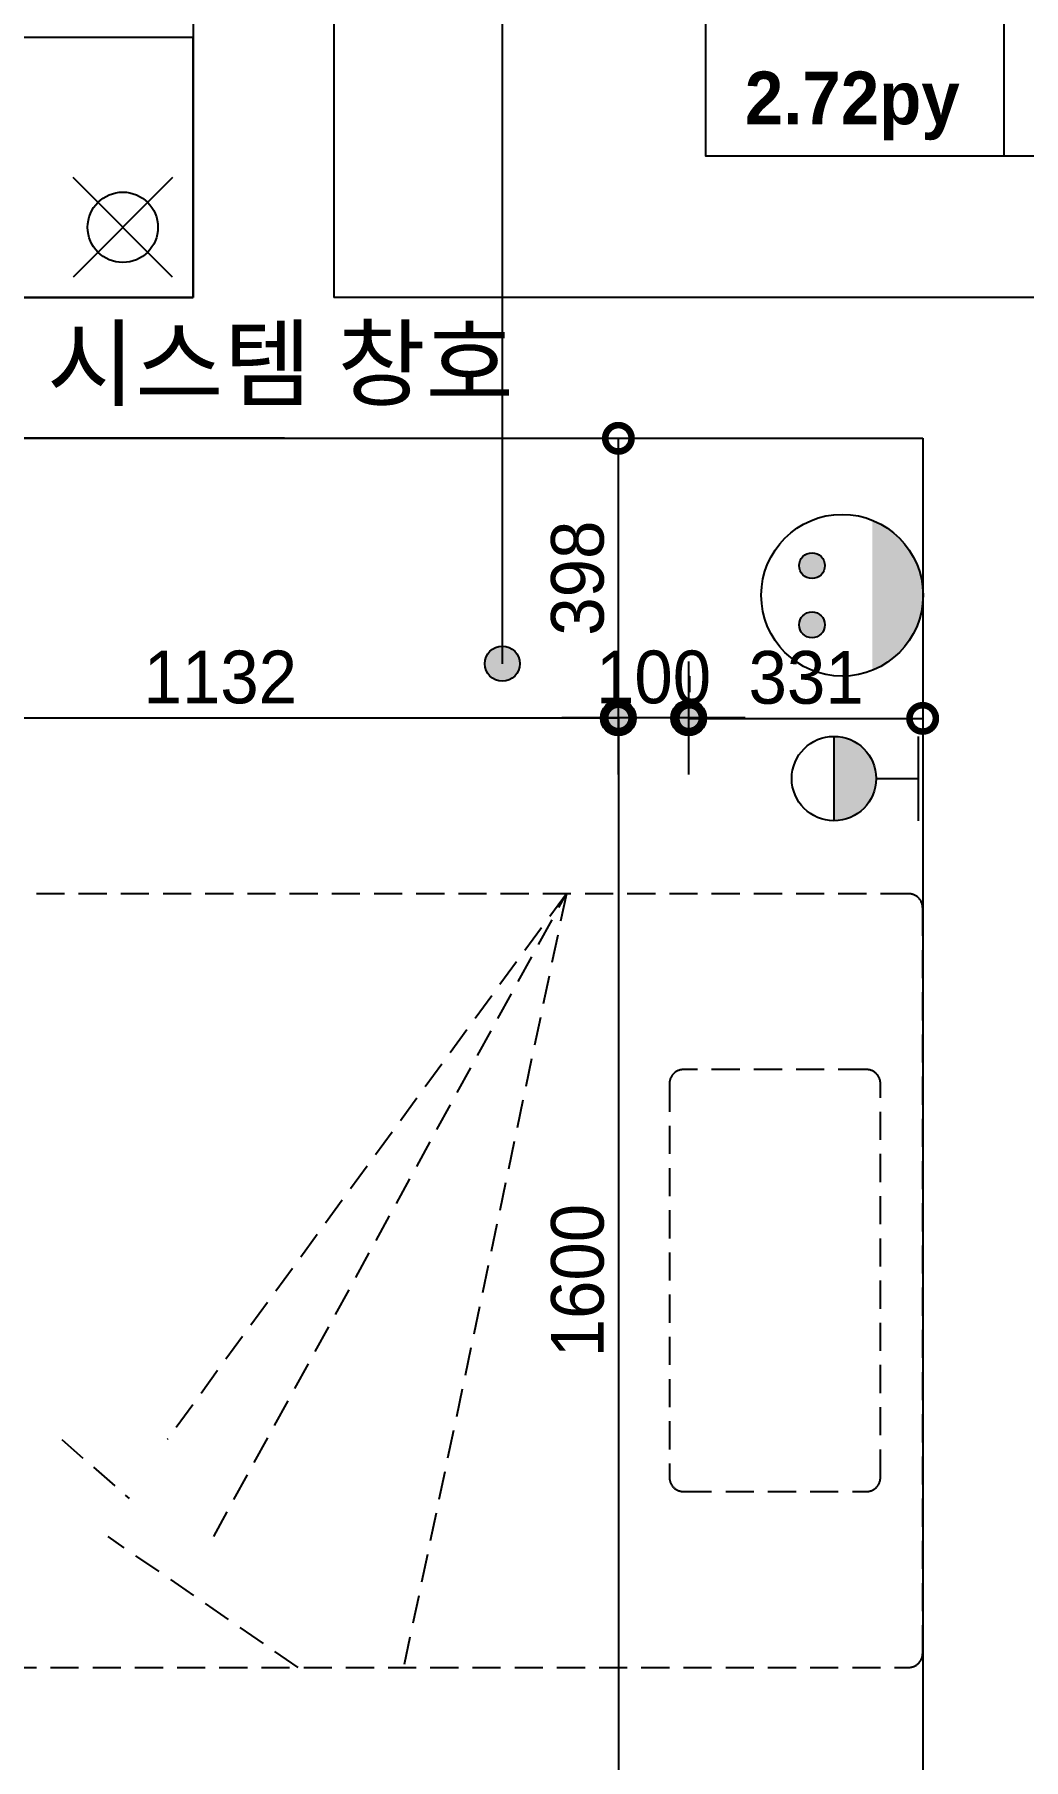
# Model space of a CAD drawing. Header units: inches. Extents: x -53835 to 52744, y -79586 to -50910.
# Drawn here: x 26336 to 27742, y -56295 to -53843 of the extents above; entities that cross this region are included whole.
import ezdxf
from ezdxf.enums import TextEntityAlignment as Align

# ---------------------------------------------------------------- set-up
doc = ezdxf.new("R2010")
doc.units = ezdxf.units.IN
doc.header["$LTSCALE"] = 50
doc.header["$MEASUREMENT"] = 0
doc.linetypes.add('DH-HID2', pattern=[1.2, 0.8, -0.4])
for name, color, linetype in [('0-ELC TEXT', 7, 'Continuous'), ('03-TEXT', 3, 'Continuous'), ('06-FUR', 6, 'Continuous'), ('07-DIM WAL', 5, 'Continuous'), ('CEIL-DOOR', 6, 'Continuous'), ('CEIL-LIGHT', 7, 'Continuous'), ('FU-FURM', 251, 'DH-HID2'), ('RC-LIGHT', 7, 'Continuous'), ('도면층2', 2, 'Continuous'), ('설비', 140, 'Continuous')]:
    doc.layers.add(name, color=color, linetype=linetype)
doc.styles.add('넥슨고딕', font='NEXONLv1GothicBold.ttf')
doc.styles.add('스타일1', font='HY울릉도M.TTF')
doc.styles.add('코레일둥고', font='Korail_Round_Gothic_Medium.ttf')
doc.dimstyles.new('30', dxfattribs={"dimscale": 30, "dimtxt": 2.5, "dimasz": 2.5, "dimexe": 1.25, "dimexo": 2, "dimtad": 1, "dimdec": 0, "dimtxsty": '스타일1', "dimblk": 'DOTSMALL', "dimcen": 2.5, "dimclrd": 1, "dimclre": 1, "dimclrt": 2, "dimadec": 0, "dimazin": 0, "dimtfac": 1, "dimtix": 1, "dimtmove": 0, "dimatfit": 3, "dimldrblk": 'DOTSMALL', "dimfxl": 1.25, "dimarcsym": 0})

# ---------------------------------------------------------------- blocks, each defined once
blk = doc.blocks.new('vudauseh')
for p, q in [((-39231.5, -55274.5), (-39373, -55416)), ((-39231.5, -55416), (-39373, -55274.5))]:
    blk.add_line(p, q)
blk.add_circle((-39302.2, -55345.2), 50)
at = {"layer": '도면층2'}
for p, q in [((-39202.2, -54915.2), (-39202.2, -55445.2)), ((-39002.2, -54915.2), (-39002.2, -55445.2)), ((-39202.2, -55445.2), (-39505, -55445.2)), ((-37965, -55445.2), (-39002.2, -55445.2)), ((-39072.2, -55645.2), (-39505, -55645.2)), ((-39505, -55645.2), (-38165, -55645.2)), ((-38165, -55645.2), (-38165, -58645.2))]:
    blk.add_line(p, q, dxfattribs=at)
at = {"layer": '0-ELC TEXT', "style": '코레일둥고'}
blk.add_text('시스템 창호', height=100, dxfattribs=at).set_placement((-39410.1, -55588.6))
blk = doc.blocks.new('cjswjdehds')
at = {"layer": '06-FUR', "color": 8}
blk.add_lwpolyline([(26561.3, -54217), (26561.3, -53847), (23763.3, -53847), (23763.3, -54217), (26561.3, -54217)], dxfattribs=at)
at = {"layer": 'FU-FURM', "color": 8}
for p, q in [((27092.1, -55064.5), (26524.6, -55840.5)), ((26590.6, -55978.5), (27092.1, -55064.5)), ((27092.1, -55064.5), (26860.6, -56164.5)), ((26374.6, -55840.5), (26470.6, -55924.5)), ((26710.6, -56164.5), (26440.6, -55978.5))]:
    blk.add_line(p, q, dxfattribs=at)
for points in [[(25498.6, -55084.5), (25498.6, -56144.5, 0.414214), (25518.6, -56164.5), (27578.6, -56164.5, 0.414214), (27598.6, -56144.5), (27598.6, -55084.5, 0.414214), (27578.6, -55064.5), (25518.6, -55064.5, 0.414214)], [(27238.6, -55334.5), (27238.6, -55894.5, 0.414214), (27258.6, -55914.5), (27518.6, -55914.5, 0.414214), (27538.6, -55894.5), (27538.6, -55334.5, 0.414214), (27518.6, -55314.5), (27258.6, -55314.5, 0.414214)]]:
    blk.add_lwpolyline(points, format="xyb", close=True, dxfattribs=at)
blk.add_blockref('vudauseh', (65763.6, 1228.2))
blk = doc.blocks.new('1')
at = {"linetype": 'Continuous'}
h = blk.add_hatch(color=4, dxfattribs=at)
h.dxf.hatch_style = 1
edge = h.paths.add_edge_path()
edge.add_arc((11539653.5, -14273503.8), 37.5, 0, 360)
at = {"color": 1, "linetype": 'Continuous'}
for p, q in [((11539653.5, -14273637.1), (11539653.5, -14273370.5)), ((11539520.2, -14273503.8), (11539786.8, -14273503.8))]:
    blk.add_line(p, q, dxfattribs=at)
at = {"color": 4, "linetype": 'Continuous'}
for radius in [41.5, 37.5]:
    blk.add_circle((11539653.5, -14273503.8), radius, dxfattribs=at)
blk = doc.blocks.new('_DOTSMALL')
at = {"color": 0, "linetype": 'ByBlock', "const_width": 0.5}
blk.add_lwpolyline([(-0.0625, 0, 1), (0.0625, 0, 1)], format="xyb", close=True, dxfattribs=at)
blk = doc.blocks.new('*D403')
at = {"layer": '07-DIM WAL', "color": 1, "lineweight": -2, "transparency": 16777216}
for p, q in [((27266, -54754.5), (27266, -54777)), ((27341, -54814.5), (27091, -54814.5)), ((27166, -54874.5), (27166, -54852))]:
    blk.add_line(p, q, dxfattribs=at)
at = {"layer": 'Defpoints', "color": 0, "transparency": 16777216}
for p in [(27166, -54814.5), (27166, -54814.5), (27266, -54814.5)]:
    blk.add_point(p, dxfattribs=at)
at = {"layer": '07-DIM WAL', "color": 1, "lineweight": -2, "transparency": 16777216, "xscale": 75, "yscale": 75, "zscale": 75}
blk.add_blockref('_DOTSMALL', (27166, -54814.5), dxfattribs=at)
at = {"layer": '07-DIM WAL', "color": 1, "lineweight": -2, "transparency": 16777216, "xscale": 75, "yscale": 75, "zscale": 75, "rotation": 180}
blk.add_blockref('_DOTSMALL', (27266, -54814.5), dxfattribs=at)
at = {"layer": '07-DIM WAL', "color": 2, "transparency": 16777216, "insert": (27216, -54756.8), "char_height": 75, "attachment_point": 5, "style": '스타일1'}
blk.add_mtext('100', dxfattribs=at)
blk = doc.blocks.new('*D405')
at = {"layer": '07-DIM WAL', "color": 1, "lineweight": -2, "transparency": 16777216}
for p, q in [((26034, -54814.5), (27166, -54814.5)), ((26034, -54874.5), (26034, -54852)), ((27166, -54874.5), (27166, -54852))]:
    blk.add_line(p, q, dxfattribs=at)
at = {"layer": 'Defpoints', "color": 0, "transparency": 16777216}
for p in [(26034, -54814.5), (27166, -54814.5), (27166, -54814.5)]:
    blk.add_point(p, dxfattribs=at)
at = {"layer": '07-DIM WAL', "color": 1, "lineweight": -2, "transparency": 16777216, "xscale": 75, "yscale": 75, "zscale": 75, "rotation": 180}
blk.add_blockref('_DOTSMALL', (26034, -54814.5), dxfattribs=at)
at = {"layer": '07-DIM WAL', "color": 1, "lineweight": -2, "transparency": 16777216, "xscale": 75, "yscale": 75, "zscale": 75}
blk.add_blockref('_DOTSMALL', (27166, -54814.5), dxfattribs=at)
at = {"layer": '07-DIM WAL', "color": 2, "transparency": 16777216, "insert": (26600, -54756.8), "char_height": 75, "attachment_point": 5, "style": '스타일1'}
blk.add_mtext('1132', dxfattribs=at)
blk = doc.blocks.new('*D406')
at = {"layer": '07-DIM WAL', "color": 1, "lineweight": -2, "transparency": 16777216}
for p, q in [((27267.2, -54755.2), (27267.2, -54777.7)), ((27598.6, -54755.2), (27598.6, -54777.7)), ((27267.2, -54815.2), (27598.6, -54815.2))]:
    blk.add_line(p, q, dxfattribs=at)
at = {"layer": 'Defpoints', "color": 0, "transparency": 16777216}
for p in [(27267.2, -54815.2), (27598.6, -54815.2), (27598.6, -54815.2)]:
    blk.add_point(p, dxfattribs=at)
at = {"layer": '07-DIM WAL', "color": 1, "lineweight": -2, "transparency": 16777216, "xscale": 75, "yscale": 75, "zscale": 75, "rotation": 180}
blk.add_blockref('_DOTSMALL', (27267.2, -54815.2), dxfattribs=at)
at = {"layer": '07-DIM WAL', "color": 1, "lineweight": -2, "transparency": 16777216, "xscale": 75, "yscale": 75, "zscale": 75}
blk.add_blockref('_DOTSMALL', (27598.6, -54815.2), dxfattribs=at)
at = {"layer": '07-DIM WAL', "color": 2, "transparency": 16777216, "insert": (27432.9, -54757.4), "char_height": 75, "attachment_point": 5, "style": '스타일1'}
blk.add_mtext('331', dxfattribs=at)
blk = doc.blocks.new('*D408')
at = {"layer": '07-DIM WAL', "color": 1, "lineweight": -2, "transparency": 16777216}
for p, q in [((27106, -54417), (27128.5, -54417)), ((27166, -54814.5), (27166, -54417)), ((27106, -54814.5), (27128.5, -54814.5))]:
    blk.add_line(p, q, dxfattribs=at)
at = {"layer": 'Defpoints', "color": 0, "transparency": 16777216}
for p in [(27166, -54417), (27166, -54417), (27166, -54814.5)]:
    blk.add_point(p, dxfattribs=at)
at = {"layer": '07-DIM WAL', "color": 1, "lineweight": -2, "transparency": 16777216, "xscale": 75, "yscale": 75, "zscale": 75}
for p, rotation in [((27166, -54417), 90), ((27166, -54814.5), 270)]:
    blk.add_blockref('_DOTSMALL', p, dxfattribs=dict(at, rotation=rotation))
at = {"layer": '07-DIM WAL', "color": 2, "transparency": 16777216, "insert": (27108.2, -54615.8), "char_height": 75, "attachment_point": 5, "rotation": 90, "style": '스타일1'}
blk.add_mtext('398', dxfattribs=at)
blk = doc.blocks.new('*D409')
at = {"layer": '07-DIM WAL', "color": 1, "lineweight": -2, "transparency": 16777216}
for p, q in [((27166, -54814.5), (27166, -56414.5)), ((27226, -54814.5), (27203.5, -54814.5)), ((27226, -56414.5), (27203.5, -56414.5))]:
    blk.add_line(p, q, dxfattribs=at)
at = {"layer": 'Defpoints', "color": 0, "transparency": 16777216}
for p in [(27166, -54814.5), (27166, -56414.5), (27166, -56414.5)]:
    blk.add_point(p, dxfattribs=at)
at = {"layer": '07-DIM WAL', "color": 1, "lineweight": -2, "transparency": 16777216, "xscale": 75, "yscale": 75, "zscale": 75}
for p, rotation in [((27166, -54814.5), 90), ((27166, -56414.5), 270)]:
    blk.add_blockref('_DOTSMALL', p, dxfattribs=dict(at, rotation=rotation))
at = {"layer": '07-DIM WAL', "color": 2, "transparency": 16777216, "insert": (27108.2, -55614.5), "char_height": 75, "attachment_point": 5, "rotation": 90, "style": '스타일1'}
blk.add_mtext('1600', dxfattribs=at)
blk = doc.blocks.new('egoo')
at = {"layer": '설비'}
h = blk.add_hatch(color=140, dxfattribs=at)
edge = h.paths.add_edge_path()
edge.add_arc((1015645.3, 443433.7), 22.3, 0, 360)
h = blk.add_hatch(color=140, dxfattribs=at)
edge = h.paths.add_edge_path()
edge.add_arc((1015747.7, 443433.7), 22.3, 0, 360)
h = blk.add_hatch(color=140, dxfattribs=at)
edge = h.paths.add_edge_path()
edge.add_line((1015826.3, 443329.1), (1015566.6, 443329.1))
edge.add_ellipse((1015696.5, 443381.5), major_axis=(99, 99), ratio=1, start_angle=156.9578, end_angle=293.0422)
at = {"layer": '설비', "color": 140}
for centre, radius in [((1015696.5, 443381.5), 140), ((1015645.3, 443433.7), 22.3), ((1015747.7, 443433.7), 22.3)]:
    blk.add_circle(centre, radius, dxfattribs=at)
blk = doc.blocks.new('BRACKET')
at = {"layer": 'CEIL-LIGHT'}
blk.add_hatch(color=256, dxfattribs=at).paths.add_polyline_path([(-200, -100, 0.414214), (-100, 0, 0.414214), (-200, 100)])
for p, q in [((-200, 100), (-200, -100)), ((0, -100), (0, 100)), ((-100, 0), (0, 0))]:
    blk.add_line(p, q, dxfattribs=at)
blk.add_circle((-200, 0), 100, dxfattribs=at)
blk = doc.blocks.new('A$C0A436DC7')
at = {"layer": 'CEIL-DOOR', "xscale": -1, "rotation": 180}
blk.add_blockref('BRACKET', (300, 100), dxfattribs=at)

msp = doc.modelspace()

# ---------------------------------------------------------------- hatches: boundary and pattern name
at = {"layer": '0-ELC TEXT'}
h = msp.add_hatch(color=256, dxfattribs=at)
h.dxf.hatch_style = 1
edge = h.paths.add_edge_path()
edge.add_arc((27000.945, -54737.413), 25, -270, 90, ccw=False)
h = msp.add_hatch(color=256, dxfattribs=at)
h.dxf.hatch_style = 1
edge = h.paths.add_edge_path()
edge.add_arc((27000.945, -54737.413), 25, -270, 90, ccw=False)

# ---------------------------------------------------------------- linework, layer by layer
msp.add_line((27714.415, -54015.598), (27714.415, -53661.839), dxfattribs=at)
msp.add_lwpolyline([(27289.723, -53661.839), (27000.945, -53661.839), (27000.945, -54737.413)], dxfattribs=at)
msp.add_lwpolyline([(28771.618, -53661.839), (27289.723, -53661.839), (27289.723, -54015.598), (28771.618, -54015.598)], close=True, dxfattribs=at)
msp.add_circle((27000.945, -54737.413), 25, dxfattribs=at)
msp.add_circle((27000.945, -54737.413), 25, dxfattribs=at)

# ---------------------------------------------------------------- block references
msp.add_blockref('cjswjdehds', (0, 0))
at = {"xscale": -0.6, "yscale": 0.6, "zscale": 0.6, "rotation": 180}
msp.add_blockref('A$C0A436DC7', (27412.494, -54840.714), dxfattribs=at)
at = {"layer": 'RC-LIGHT', "xscale": 0.6024096385271789, "yscale": 0.6024096385271789, "zscale": 0.6024096385271789, "rotation": 90.00000000000001}
for p in [(-8571330.284, -7006412.995), (-8571230.284, -7006412.995)]:
    msp.add_blockref('1', p, dxfattribs=at)
at = {"layer": '설비', "color": 140, "xscale": 0.8214285869294655, "yscale": 0.8214285869294655, "zscale": 0.8214285869294655, "rotation": 90.00000000000001}
msp.add_blockref('egoo', (391690.386, -888962.238), dxfattribs=at)

# ---------------------------------------------------------------- texts
at = {"layer": '03-TEXT', "style": '넥슨고딕'}
msp.add_text('2.72py', height=75, dxfattribs=at).set_placement((27498.521, -53970.513), align=Align.CENTER)

# ---------------------------------------------------------------- dimensions: what is measured, and where the dimension line sits
at = {"layer": '07-DIM WAL'}
for base, p1, p2, angle, picture, middle in [((27165.97453125, -54417.002142811), (27165.97453125, -54814.502142813), (27165.97453125, -54417.002142811), 90, '*D408', (27108.176595165, -54615.752142812)), ((27165.975, -54814.502), (27265.975, -54814.502), (27165.975, -54814.502), 180, '*D403', (27215.975, -54756.754)), ((27165.975, -56414.502), (27165.975, -54814.502), (27165.975, -56414.502), 90, '*D409', (27108.177, -55614.502))]:
    dim = msp.add_linear_dim(base=base, p1=p1, p2=p2, angle=angle, dimstyle='30', dxfattribs=at)
    dim.commit()
    dim.dimension.update_dxf_attribs({"geometry": picture, "text_midpoint": middle})
for base, p1, p2, picture, middle in [((27165.975, -54814.502), (26034.04, -54814.502), (27165.975, -54814.502), '*D405', (26600.007, -54756.754)), ((27598.631, -54815.165), (27267.201, -54815.165), (27598.631, -54815.165), '*D406', (27432.916, -54757.417))]:
    dim = msp.add_linear_dim(base=base, p1=p1, p2=p2, dimstyle='30', dxfattribs=at)
    dim.commit()
    dim.dimension.update_dxf_attribs({"geometry": picture, "text_midpoint": middle})

doc.saveas('drawing.dxf')
